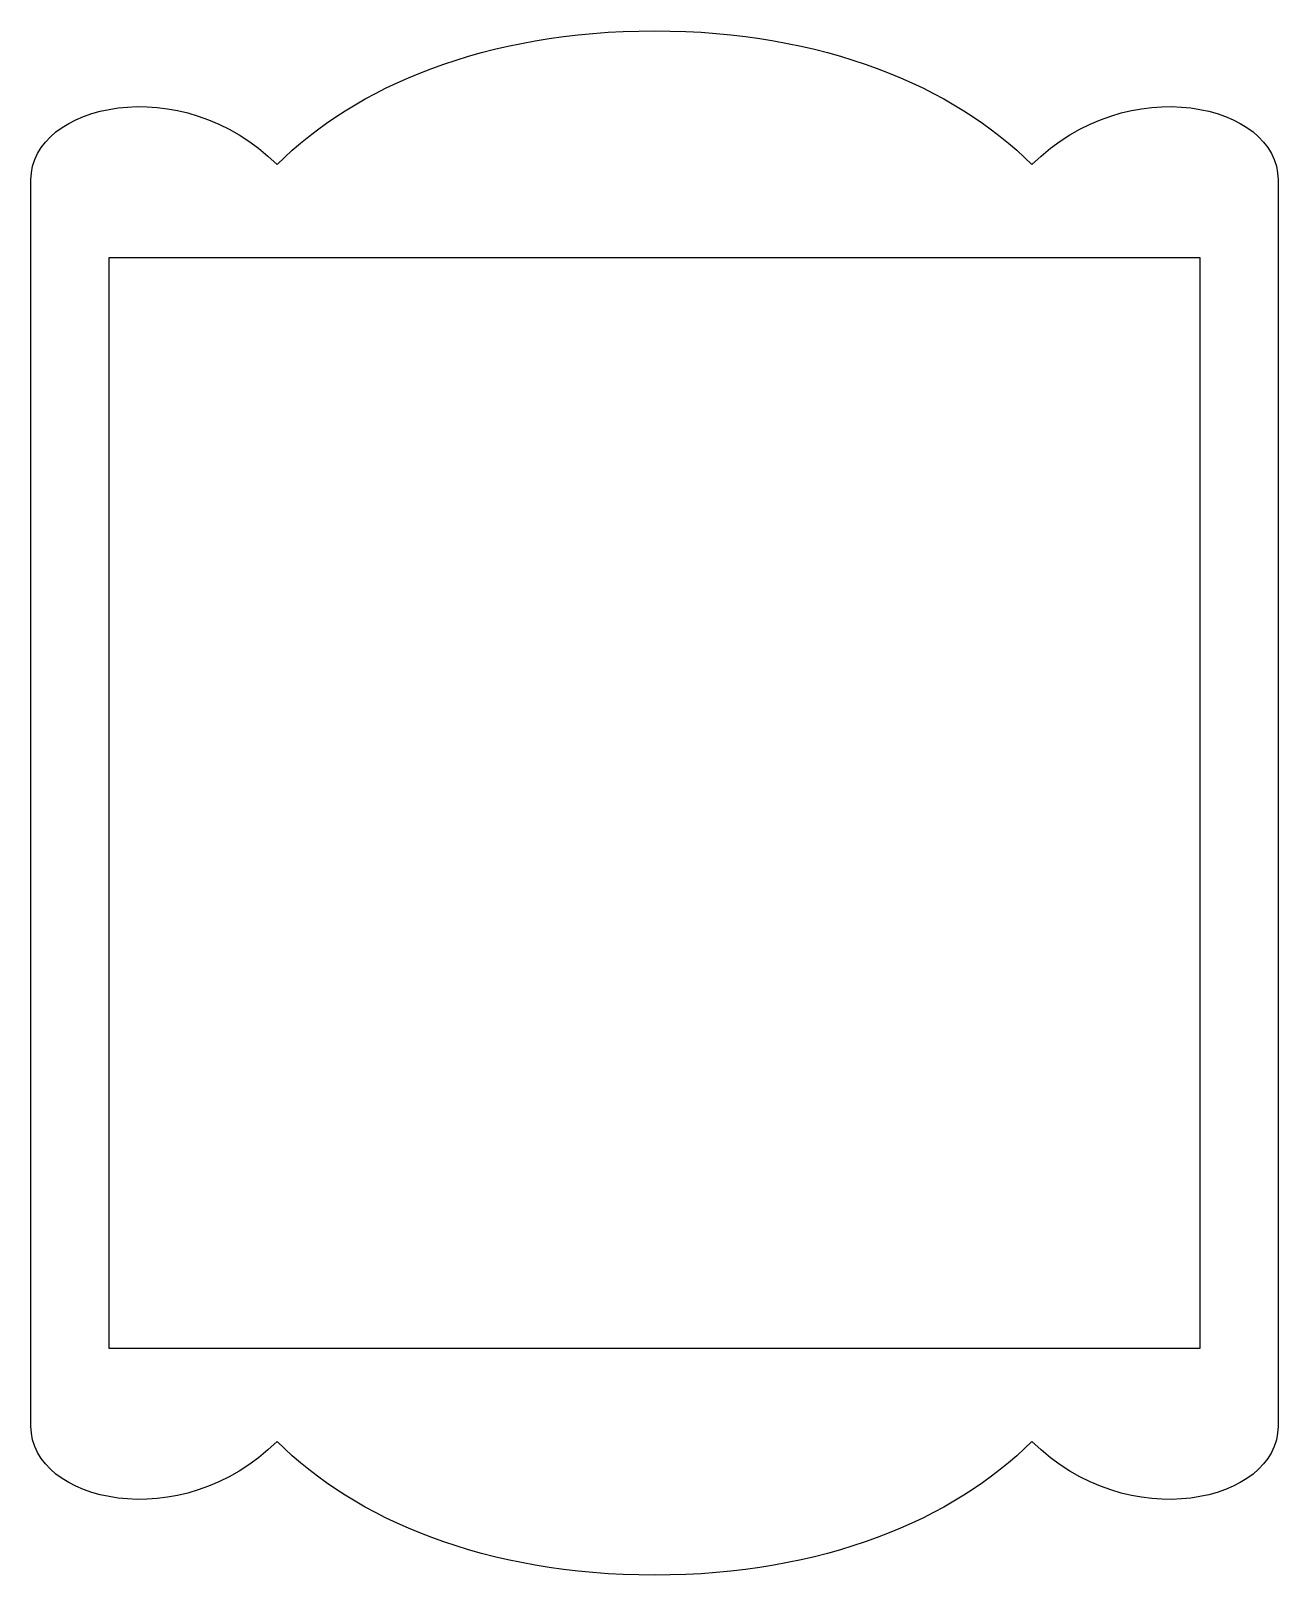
# Model space of a CAD drawing. Header units: centimetres. Extents: x 10.4 to 18.02, y 6.75 to 16.19.
import ezdxf

# ---------------------------------------------------------------- set-up
doc = ezdxf.new("R2010")
doc.units = ezdxf.units.CM
doc.header["$MEASUREMENT"] = 0
doc.layers.add('Layer 1', color=7, linetype='Continuous')

msp = doc.modelspace()

# ---------------------------------------------------------------- linework, layer by layer
at = {"layer": 'Layer 1', "color": 33}
msp.add_open_spline([(16.51249, 15.36996), (16.035, 15.84745), (15.23918, 16.18752), (14.20649, 16.18752), (14.20649, 16.18752), (13.17353, 16.18752), (12.37772, 15.84745), (11.90022, 15.36996), (11.90022, 15.36996), (11.3166, 15.95358), (10.39635, 15.74136), (10.39635, 15.27736), (10.39635, 15.27736), (10.39635, 15.27736), (10.39635, 7.65736), (10.39635, 7.65736), (10.39635, 7.65736), (10.39635, 7.19339), (11.3166, 6.98116), (11.90022, 7.56476), (11.90022, 7.56476), (12.37771, 7.08727), (13.17353, 6.74722), (14.20649, 6.74722), (14.20649, 6.74722), (15.23919, 6.74722), (16.035, 7.08729), (16.51249, 7.56476), (16.51249, 7.56476), (17.09611, 6.98114), (18.01636, 7.19336), (18.01636, 7.65736), (18.01636, 7.65736), (18.01636, 7.65736), (18.01636, 15.27736), (18.01636, 15.27736), (18.01636, 15.27736), (18.01635, 15.74133), (17.09608, 15.95355), (16.51249, 15.36996)], degree=3, knots=[0, 0, 0, 0, 0.0909091, 0.0909091, 0.0909091, 0.0909091, 0.1818182, 0.1818182, 0.1818182, 0.1818182, 0.2727273, 0.2727273, 0.2727273, 0.2727273, 0.3636364, 0.3636364, 0.3636364, 0.3636364, 0.4545455, 0.4545455, 0.4545455, 0.4545455, 0.5454545, 0.5454545, 0.5454545, 0.5454545, 0.6363636, 0.6363636, 0.6363636, 0.6363636, 0.7272727, 0.7272727, 0.7272727, 0.7272727, 0.8181818, 0.8181818, 0.8181818, 0.8181818, 1, 1, 1, 1], dxfattribs=at)
at = {"layer": 'Layer 1', "color": 250}
for points, knots in [([(16.51249, 15.36996), (16.035, 15.84745), (15.23918, 16.18752), (14.20649, 16.18752), (14.20649, 16.18752), (13.17353, 16.18752), (12.37772, 15.84745), (11.90022, 15.36996), (11.90022, 15.36996), (11.3166, 15.95358), (10.39635, 15.74136), (10.39635, 15.27736), (10.39635, 15.27736), (10.39635, 15.27736), (10.39635, 7.65736), (10.39635, 7.65736), (10.39635, 7.65736), (10.39635, 7.19339), (11.3166, 6.98116), (11.90022, 7.56476), (11.90022, 7.56476), (12.37771, 7.08727), (13.17353, 6.74722), (14.20649, 6.74722), (14.20649, 6.74722), (15.23919, 6.74722), (16.035, 7.08729), (16.51249, 7.56476), (16.51249, 7.56476), (17.09611, 6.98114), (18.01636, 7.19336), (18.01636, 7.65736), (18.01636, 7.65736), (18.01636, 7.65736), (18.01636, 15.27736), (18.01636, 15.27736), (18.01636, 15.27736), (18.01635, 15.74133), (17.09608, 15.95355), (16.51249, 15.36996)], [0, 0, 0, 0, 0.0909091, 0.0909091, 0.0909091, 0.0909091, 0.1818182, 0.1818182, 0.1818182, 0.1818182, 0.2727273, 0.2727273, 0.2727273, 0.2727273, 0.3636364, 0.3636364, 0.3636364, 0.3636364, 0.4545455, 0.4545455, 0.4545455, 0.4545455, 0.5454545, 0.5454545, 0.5454545, 0.5454545, 0.6363636, 0.6363636, 0.6363636, 0.6363636, 0.7272727, 0.7272727, 0.7272727, 0.7272727, 0.8181818, 0.8181818, 0.8181818, 0.8181818, 1, 1, 1, 1]), ([(17.53992, 14.80092), (17.53992, 14.80092), (17.53992, 8.13379), (17.53992, 8.13379), (17.53992, 8.13379), (17.53992, 8.13379), (10.87279, 8.13379), (10.87279, 8.13379), (10.87279, 8.13379), (10.87279, 8.13379), (10.87279, 14.80092), (10.87279, 14.80092), (10.87279, 14.80092), (10.87279, 14.80092), (17.53992, 14.80092), (17.53992, 14.80092)], [0, 0, 0, 0, 0.2, 0.2, 0.2, 0.2, 0.4, 0.4, 0.4, 0.4, 0.6, 0.6, 0.6, 0.6, 1, 1, 1, 1])]:
    msp.add_open_spline(points, degree=3, knots=knots, dxfattribs=at)

doc.saveas('drawing.dxf')
